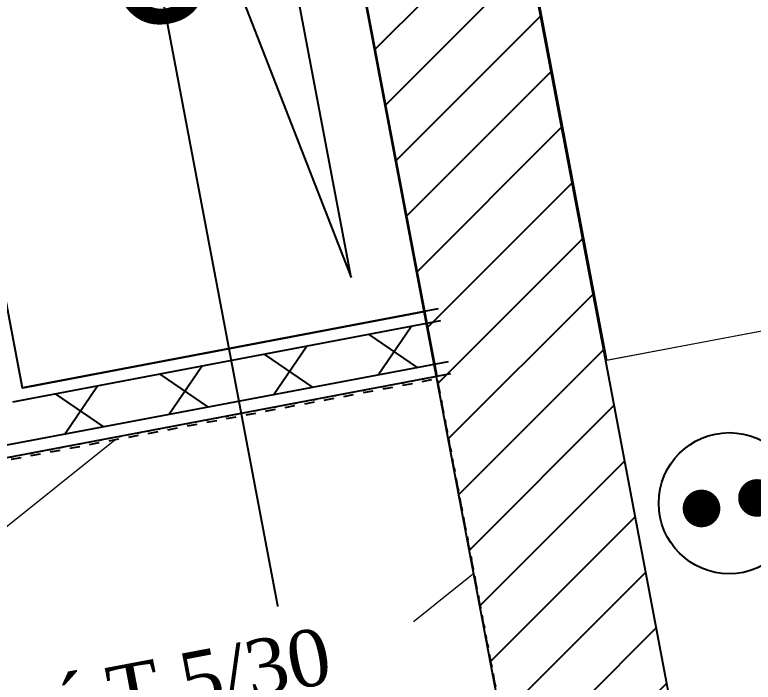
# Model space of a CAD drawing. Header units: centimetres. Extents: x 209280 to 319866, y -365283 to -277503.
# Drawn here: x 220231 to 221016, y -317603 to -316894 of the extents above; entities that cross this region are included whole.
import ezdxf

# ---------------------------------------------------------------- set-up
doc = ezdxf.new("R2010")
doc.units = ezdxf.units.CM
doc.linetypes.add('Style de ligne -1', pattern=[0.41664, 0.20828, -0.20836])
doc.linetypes.add('Style de ligne -5', pattern=[0.20828, 0.069425, -0.138855])
doc.layers.get('0').update_dxf_attribs({"color": 252})
for name, color, linetype in [('3-BAT C-Niveau 1', 252, 'Continuous'), ('prlm-GT', 242, 'Continuous'), ('prlm-VMC', 93, 'Continuous')]:
    doc.layers.add(name, color=color, linetype=linetype)
doc.layers.add('prlm-ELEC-CFO', color=1, linetype='Continuous', lineweight=25)
doc.styles.add('Geneva', font='arial.ttf')
doc.styles.add('prlm-vmc', font='pala.ttf', dxfattribs={"height": 14})

# ---------------------------------------------------------------- blocks, each defined once
blk = doc.blocks.new('xi.PC')
at = {"color": 0, "lineweight": 5}
blk.add_wipeout([(-7.5, -7.5), (7.5, -7.5), (7.5, 7.5), (-7.5, 7.5)], dxfattribs=at).dxf.layer = 'prlm-ELEC-CFO'
at = {"layer": 'prlm-ELEC-CFO', "color": 0, "linetype": 'ByBlock', "lineweight": 5, "const_width": 2}
for points in [[(-4, 0, 1), (-2, 0, 1)], [(2, 0, 1), (4, 0, 1)]]:
    blk.add_lwpolyline(points, format="xyb", close=True, dxfattribs=at)
at = {"layer": 'prlm-ELEC-CFO', "color": 0, "linetype": 'ByBlock', "lineweight": -2}
blk.add_circle((0, 0), 7.5, dxfattribs=at)
blk = doc.blocks.new('Groupe-184-1')
at = {"linetype": 'Continuous', "lineweight": 18}
for p, q in [((13163.862, -45058.645), (13189.912, -45196.201)), ((13226.775, -45189.231), (13189.843, -45196.207))]:
    blk.add_line(p, q, dxfattribs=at)
at = {"linetype": 'Continuous', "lineweight": 18, "flags": 128}
blk.add_lwpolyline([(13350.544, -45023.292), (13376.594, -45160.847), (13189.912, -45196.201), (13163.862, -45058.645)], close=True, dxfattribs=at)

msp = doc.modelspace()

# ---------------------------------------------------------------- hatches: boundary and pattern name
at = {"linetype": 'Continuous'}
h = msp.add_hatch(dxfattribs=at)
h.set_pattern_fill('02_ISOLANT', color=256, scale=10, angle=-169.280504, style=0, pattern_type=2)
h.set_pattern_definition([(235.719496, (88960.93, 134700.79), (66.1032, -45.059594), []), (325.719496, (88960.93, 134700.79), (-45.059594, -66.1032), [])])
h.paths.add_polyline_path([(220691.476, -317262.527), (220683.292, -317219.294), (220228.37, -317305.413), (220193.325, -317356.829)])
at = {"layer": '3-BAT C-Niveau 1', "linetype": 'Continuous'}
h = msp.add_hatch(dxfattribs=at)
h.set_pattern_fill('MURS MACONNERIE-2', color=256, scale=10, style=0, pattern_type=2)
h.set_pattern_definition([(45, (89146.82, 134700.79), (-31.2347524, 39.0434405), [])])
h.paths.add_polyline_path([(220958.667, -318755.434), (221135.523, -318721.942), (220409.783, -314889.719), (220232.926, -314923.212)])
at = {"layer": '3-BAT C-Niveau 1', "linetype": 'Continuous', "lineweight": 18}
h = msp.add_hatch(dxfattribs=at)
h.set_pattern_fill('BA 13', color=256, scale=10, style=0, pattern_type=2)
h.set_pattern_definition([(218.65981, (88960.93, 134700.8), (-199.24783, 287.75041), [])])
h.paths.add_polyline_path([(218111.206, -316879.481), (219094.019, -316693.37), (219511.144, -318895.207), (219950.199, -318812.059), (219940.896, -318762.933), (219550.964, -318836.777), (219305.405, -317540.837), (220679.372, -317280.637), (220924.796, -318576.603), (220874.296, -318586.167), (220883.599, -318635.294), (220934.188, -318625.713), (221206.827, -320061.11), (221205.453, -320062.235), (221514.956, -321696.543), (220763.56, -321838.657), (220844.845, -322267.881), (219191.016, -322581.39), (219109.145, -322149.074), (219109.146, -322149.074), (218429.84, -318562.027), (217789.941, -318683.211), (217792.346, -318695.986), (217722.481, -318695.986), (217843.394, -319334.459), (217272.387, -319442.596), (217028.16, -318152.973), (218306.47, -317910.889)])

# ---------------------------------------------------------------- linework, layer by layer
at = {"linetype": 'Continuous', "lineweight": 25}
for p, q in [((220238.725, -317290.222), (220166.163, -316907.064)), ((220680.874, -317206.521), (220238.725, -317290.222)), ((220693.894, -317275.3), (220182.971, -317372.02))]:
    msp.add_line(p, q, dxfattribs=at)
at = {"linetype": 'Continuous'}
for p, q in [((220683.292, -317219.294), (220228.37, -317305.413)), ((220683.292, -317219.294), (220228.37, -317305.413)), ((220691.476, -317262.527), (220193.325, -317356.829)), ((220691.476, -317262.527), (220193.325, -317356.829)), ((220693.894, -317275.3), (220182.971, -317372.02))]:
    msp.add_line(p, q, dxfattribs=at)
at = {"linetype": 'Continuous', "lineweight": 18, "flags": 128}
msp.add_lwpolyline([(220679.633, -317278), (219303.645, -317538.582), (219154.416, -316750.588), (220530.404, -316490.005)], close=True, dxfattribs=at)
at = {"linetype": 'Continuous', "flags": 128}
msp.add_lwpolyline([(220588.053, -317173.213), (220470.456, -316552.247), (219232.491, -316786.691), (220388.477, -316660.563)], close=True, dxfattribs=at)
at = {"linetype": 'Style de ligne -5', "ltscale": 50.8, "flags": 128}
msp.add_lwpolyline([(219893.13, -317426.946), (220679.159, -317278.089), (220921.051, -318555.386), (220135.022, -318704.243)], close=True, dxfattribs=at)
at = {"layer": '3-BAT C-Niveau 1', "linetype": 'Continuous', "lineweight": 25}
for p, q in [((221135.523, -318721.942), (220409.783, -314889.719)), ((221102.031, -318545.085), (220409.783, -314889.719)), ((220958.667, -318755.434), (220232.926, -314923.212)), ((220958.667, -318755.434), (220232.926, -314923.212))]:
    msp.add_line(p, q, dxfattribs=at)
at = {"layer": '3-BAT C-Niveau 1', "linetype": 'Style de ligne -1', "ltscale": 50.8, "flags": 128}
msp.add_lwpolyline([(218111.206, -316879.481), (219094.019, -316693.37), (219511.144, -318895.207), (219950.199, -318812.059), (219940.896, -318762.933), (219550.964, -318836.777), (219305.405, -317540.837), (220679.372, -317280.637), (220924.796, -318576.603), (220874.296, -318586.167), (220883.599, -318635.294), (220934.188, -318625.713), (221206.827, -320061.11), (221205.453, -320062.235), (221514.956, -321696.543), (220763.56, -321838.657), (220844.845, -322267.881), (219191.016, -322581.39), (219109.145, -322149.074), (219109.146, -322149.074), (218429.84, -318562.027), (217789.941, -318683.211), (217792.346, -318695.986), (217722.481, -318695.986), (217843.394, -319334.459), (217272.387, -319442.596), (217028.16, -318152.973), (218306.47, -317910.889)], close=True, dxfattribs=at)
at = {"layer": 'prlm-GT', "ltscale": 50}
msp.add_lwpolyline([(219174.174, -316747.183), (220529.782, -316490.46), (220665.935, -317209.686), (220238.837, -317290.538), (220166.275, -316907.379), (219237.81, -317083.211)], close=True, dxfattribs=at)
at = {"layer": 'prlm-VMC'}
msp.add_lwpolyline([(220889.566, -322003.331), (220344.232, -322106.606), (219951.892, -320034.881), (220950.431, -319845.779), (220309.417, -316460.949)], dxfattribs=at)

# ---------------------------------------------------------------- block references
at = {"xscale": 10, "yscale": 10, "zscale": 10}
msp.add_blockref('Groupe-184-1', (88960.928, 134700.79), dxfattribs=at)

# ---------------------------------------------------------------- texts
at = {"layer": '3-BAT C-Niveau 1', "insert": (219938.648, -316824.681), "char_height": 159.8524, "attachment_point": 1, "rotation": 10.723595, "line_spacing_factor": 0.25, "style": 'Geneva'}
msp.add_mtext('GT 04', dxfattribs=at)

# ---------------------------------------------------------------- next in the draw order: block references
at = {"layer": 'prlm-ELEC-CFO', "xscale": 10, "yscale": 10, "zscale": 10, "rotation": 10.72360141139323}
msp.add_blockref('xi.PC', (220990.111, -317412.945), dxfattribs=at)

# ---------------------------------------------------------------- next in the draw order: texts
at = {"layer": 'prlm-VMC', "ltscale": 25, "insert": (220340.291, -317616.555), "char_height": 60, "width": 586.14744, "attachment_point": 5, "rotation": 10.723601, "line_spacing_factor": 0.8, "style": 'prlm-vmc', "bg_fill": 2}
msp.add_mtext('Alizé T 5/30', dxfattribs=at)

doc.saveas('drawing.dxf')
